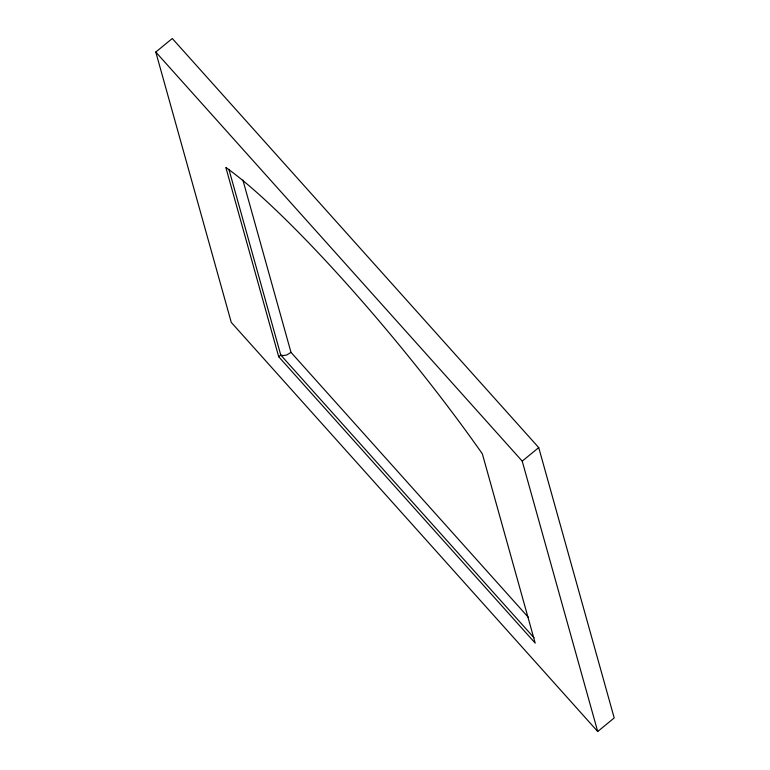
<?xml version="1.0" encoding="UTF-8"?>
<svg xmlns="http://www.w3.org/2000/svg" width="770" height="770" viewBox="0 0 770 770"><rect width="100%" height="100%" fill="white"/><g stroke="black" fill="none" stroke-linecap="round" stroke-linejoin="round"><path stroke-width="1.16" d="M155.79 52.052L172.287 38.5L538.721 447.591L614.21 717.948L597.712 731.5L231.279 322.409L155.79 52.052L522.224 461.134L597.712 731.5M278.692 356.741L225.851 167.485A277.816 38.221 50.6 0 1 482.357 453.848L535.198 643.104L278.692 356.741L280.761 355.037L283.042 355.596L286.729 354.98L290.993 352.352L242.877 180.016M522.224 461.134L538.721 447.591M290.993 352.352L528.49 617.501M534.053 637.82L280.761 355.037L228.892 169.256"/></g></svg>
